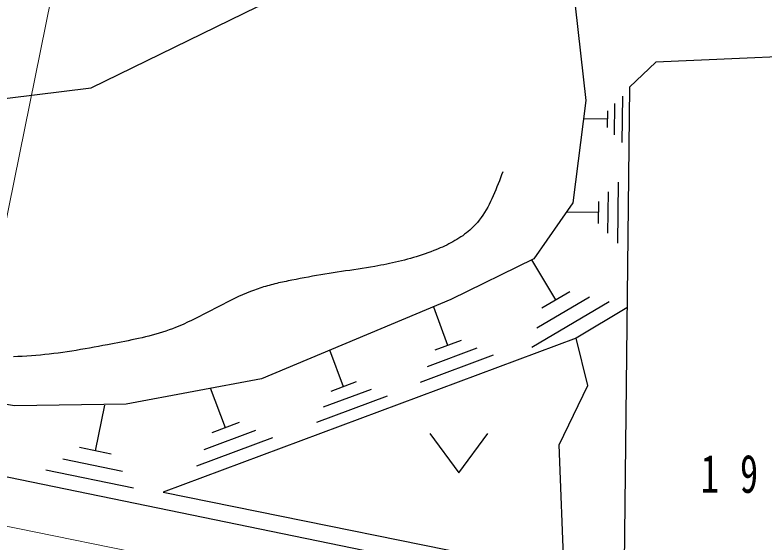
# Model space of a CAD drawing. Units: millimetres, scale not verified. Extents: x 40000 to 680000, y 20000 to 380000.
# Drawn here: x 125120 to 150997, y 282818 to 301021 of the extents above; entities that cross this region are included whole.
import ezdxf
from ezdxf.enums import TextEntityAlignment as Align

# ---------------------------------------------------------------- set-up
doc = ezdxf.new("R2010")
doc.units = ezdxf.units.MM
doc.header["$LTSCALE"] = 1000
doc.linetypes.add('CHAIN', pattern=[18.5, 12, -1.5, 3.5, -1.5])
for name, color, linetype, lineweight in [('M-BGD', 7, 'Continuous', 25), ('M-BMK', 2, 'CHAIN', 13), ('M-STR-HTXT', 7, 'Continuous', 13)]:
    doc.layers.add(name, color=color, linetype=linetype, lineweight=lineweight)
doc.styles.add('ＭＳ ゴシック', font='')
doc.styles.get('ＭＳ ゴシック').set_extended_font_data('MS Gothic')

msp = doc.modelspace()

# ---------------------------------------------------------------- linework, layer by layer
at = {"layer": 'M-BGD'}
for p, q in [((146103, 298219), (146085, 296619)), ((145832, 296878), (145844, 297966)), ((145585, 297713), (145579, 297137)), ((145582, 297425), (144750, 297434)), ((145959, 295241), (145936, 293141)), ((145604, 293480), (145620, 294908)), ((145280, 294576), (145271, 293820)), ((145276, 294198), (144184, 294210)), ((143805, 291178), (142980, 292563)), ((144284, 291464), (143326, 290893)), ((145644, 291119), (142981, 289533)), ((143153, 290213), (144964, 291291)), ((140077, 289610), (139586, 290926)), ((140532, 289780), (139622, 289441)), ((136464, 288182), (135992, 289448)), ((139368, 288885), (141088, 289526)), ((141644, 289273), (139114, 288329)), ((136903, 288345), (136026, 288018)), ((132388, 286765), (131879, 288129)), ((135781, 287483), (137438, 288101)), ((137973, 287856), (135537, 286948)), ((127900, 285966), (128224, 287545)), ((132860, 286941), (131915, 286589)), ((131652, 286012), (133436, 286678)), ((134012, 286414), (131389, 285436)), ((128447, 285854), (127354, 286078)), ((126768, 285692), (128833, 285268)), ((154428, 278988), (123972, 285232)), ((129219, 284683), (126183, 285305))]:
    msp.add_line(p, q, dxfattribs=at)
for points in [[(143731, 307883), (144845, 298066), (144391, 294530), (143046, 292602), (140183, 291199), (133637, 288452), (128962, 287576), (125104, 287517), (119202, 288511), (108119, 291258), (93684, 296751), (93216, 298388), (94268, 299790), (102391, 297920), (109872, 296985), (118229, 297336), (127756, 298505), (133515, 301310), (140178, 306219), (143041, 308557)], [(163539, 281829), (166221, 285548), (172256, 286523), (172074, 293595), (172256, 298106), (171647, 299630), (169330, 300361), (147263, 299386), (146348, 298532), (146165, 282073)]]:
    msp.add_lwpolyline(points, close=True, dxfattribs=at)
for points in [[(141971, 295605), (141932, 295499), (141893, 295394), (141853, 295289), (141813, 295184), (141772, 295080), (141730, 294977), (141687, 294874), (141642, 294773), (141597, 294673), (141550, 294575), (141501, 294477), (141450, 294382), (141397, 294289), (141341, 294197), (141283, 294108), (141223, 294021), (141159, 293936), (141093, 293854), (141023, 293775), (140950, 293699), (140894, 293645), (140837, 293592), (140777, 293542), (140716, 293492), (140654, 293445), (140590, 293398), (140524, 293353), (140457, 293310), (140389, 293268), (140320, 293227), (140250, 293188), (140179, 293149), (140107, 293112), (140035, 293076), (139962, 293041), (139888, 293007), (139814, 292975), (139739, 292943), (139664, 292912), (139589, 292882), (139488, 292843), (139388, 292806), (139287, 292771), (139186, 292736), (139085, 292704), (138984, 292672), (138882, 292642), (138781, 292612), (138679, 292584), (138577, 292557), (138474, 292531), (138372, 292507), (138269, 292483), (138167, 292459), (138064, 292437), (137961, 292416), (137857, 292395), (137754, 292375), (137650, 292356), (137547, 292337), (137403, 292314), (137259, 292290), (137115, 292268), (136971, 292245), (136828, 292223), (136684, 292201), (136541, 292179), (136398, 292157), (136255, 292135), (136112, 292113), (135969, 292091), (135826, 292068), (135683, 292044), (135541, 292021), (135398, 291996), (135256, 291971), (135114, 291945), (134971, 291918), (134829, 291890), (134687, 291861), (134622, 291848), (134556, 291835), (134490, 291821), (134425, 291807), (134359, 291793), (134294, 291779), (134228, 291764), (134163, 291748), (134098, 291732), (134033, 291716), (133968, 291699), (133904, 291681), (133839, 291663), (133775, 291645), (133711, 291626), (133647, 291606), (133583, 291586), (133520, 291565), (133457, 291543), (133394, 291520), (133253, 291468), (133114, 291412), (132975, 291354), (132838, 291292), (132702, 291228), (132566, 291163), (132431, 291095), (132296, 291027), (132162, 290957), (132028, 290887), (131894, 290816), (131760, 290746), (131626, 290676), (131491, 290607), (131357, 290539), (131221, 290472), (131085, 290407), (130948, 290345), (130810, 290284), (130671, 290227), (130558, 290184), (130444, 290143), (130330, 290103), (130214, 290066), (130098, 290030), (129982, 289996), (129865, 289964), (129747, 289933), (129629, 289903), (129511, 289875), (129392, 289848), (129273, 289821), (129153, 289796), (129033, 289771), (128913, 289747), (128793, 289723), (128673, 289700), (128552, 289678), (128432, 289655), (128311, 289633), (128157, 289603), (128004, 289574), (127850, 289545), (127696, 289517), (127542, 289490), (127387, 289463), (127233, 289438), (127079, 289413), (126924, 289389), (126770, 289367), (126615, 289346), (126461, 289326), (126306, 289307), (126151, 289289), (125996, 289274), (125841, 289259), (125685, 289247), (125530, 289236), (125374, 289227), (125218, 289220), (125065, 289216)], [(146263, 290904), (144502, 289855), (130242, 284537)], [(130242, 284537), (144093, 281732), (143918, 286173), (144911, 288219), (144502, 289855)], [(139452, 286566), (140452, 285206), (141452, 286566)]]:
    msp.add_lwpolyline(points, dxfattribs=at)
at = {"layer": 'M-BMK'}
msp.add_line((122754, 283786), (155360, 277179), dxfattribs=at)
at = {"layer": 'M-STR-HTXT'}
msp.add_line((122754, 283786), (128712, 313189), dxfattribs=at)

# ---------------------------------------------------------------- texts
at = {"layer": 'M-BGD', "style": 'ＭＳ ゴシック', "width": 0.7}
for s, p in [('1', (148811, 284122)), ('9', (150166, 284122))]:
    msp.add_text(s, height=1320, dxfattribs=at).set_placement(p, align=Align.BOTTOM_LEFT)

doc.saveas('drawing.dxf')
